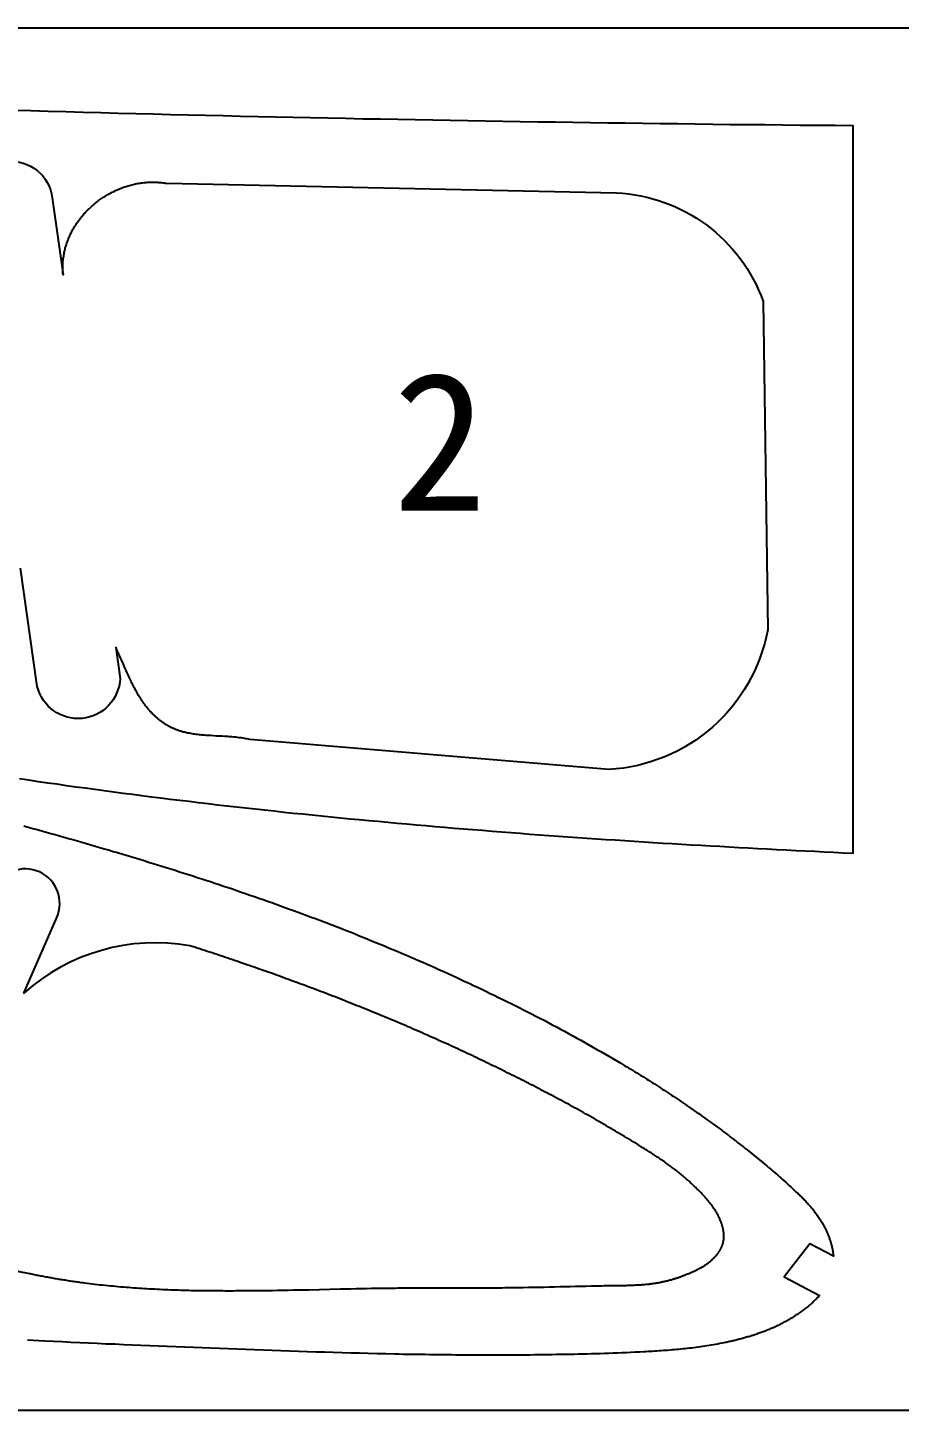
# Model space of a CAD drawing. Header units: millimetres. Extents: x 100 to 1723, y 75 to 1130.
# Drawn here: x 538.1 to 601.1, y 443.8 to 543.8 of the extents above; entities that cross this region are included whole.
import ezdxf

# ---------------------------------------------------------------- set-up
doc = ezdxf.new("R2010")
doc.units = ezdxf.units.MM
doc.layers.add('1.5mm轻木', color=30, linetype='Continuous')
doc.styles.add('样式_4', font='txt', dxfattribs={"height": 10})

msp = doc.modelspace()

# ---------------------------------------------------------------- linework, layer by layer
msp.add_lwpolyline([(1101.18, 543.81), (1100.7, 443.81), (100.7, 443.81), (100.7, 543.81), (1100.7, 543.81)])
at = {"layer": '1.5mm轻木', "lineweight": 25}
for points in [[(537.03, 537.84), (538.29, 537.81), (539.56, 537.77), (540.82, 537.74), (542.08, 537.7), (543.35, 537.67), (544.61, 537.64), (545.88, 537.61), (547.14, 537.57), (548.4, 537.54), (549.67, 537.51), (550.93, 537.48), (552.2, 537.45), (553.46, 537.42), (554.73, 537.39), (555.99, 537.37), (557.25, 537.34), (558.52, 537.31), (559.78, 537.29), (561.05, 537.26), (562.31, 537.23), (563.58, 537.21), (564.84, 537.19), (566.1, 537.16), (567.37, 537.14), (568.63, 537.12), (569.9, 537.09), (571.16, 537.07), (572.43, 537.05), (573.69, 537.03), (574.96, 537.01), (576.22, 536.99), (577.49, 536.97), (578.75, 536.95), (580.02, 536.94), (581.28, 536.92), (582.55, 536.9), (583.81, 536.88), (585.07, 536.87), (586.34, 536.85), (587.61, 536.84), (588.87, 536.82), (590.14, 536.81), (591.4, 536.8), (592.67, 536.78), (593.93, 536.77), (595.2, 536.76), (596.46, 536.75), (597.73, 536.74), (597.73, 484.09), (597.04, 484.12), (596.35, 484.16), (595.67, 484.19), (594.98, 484.22), (594.29, 484.26), (593.61, 484.29), (592.92, 484.32), (592.23, 484.36), (591.55, 484.39), (590.86, 484.43), (590.17, 484.47), (589.49, 484.5), (588.8, 484.54), (588.11, 484.58), (587.43, 484.62), (586.74, 484.66), (586.05, 484.7), (585.37, 484.74), (584.68, 484.78), (583.99, 484.82), (583.31, 484.86), (582.62, 484.91), (581.93, 484.95), (581.25, 484.99), (580.56, 485.04), (579.88, 485.08), (579.19, 485.13), (578.5, 485.18), (577.82, 485.22), (577.13, 485.27), (576.45, 485.32), (575.76, 485.37), (575.07, 485.42), (574.39, 485.47), (573.7, 485.52), (573.02, 485.57), (572.33, 485.63), (571.65, 485.68), (570.96, 485.74), (570.27, 485.79), (569.59, 485.85), (568.9, 485.9), (568.22, 485.96), (567.53, 486.02), (566.85, 486.08), (566.16, 486.14), (565.48, 486.2), (564.79, 486.26), (564.11, 486.32), (563.42, 486.39), (562.74, 486.45), (562.05, 486.51), (561.37, 486.58), (560.69, 486.65), (560, 486.71), (559.32, 486.78), (558.63, 486.85), (557.95, 486.92), (557.26, 486.99), (556.58, 487.06), (555.9, 487.14), (555.21, 487.21), (554.53, 487.29), (553.85, 487.36), (553.16, 487.44), (552.48, 487.51), (551.8, 487.59), (551.11, 487.67), (550.43, 487.75), (549.75, 487.84), (549.06, 487.92), (548.38, 488), (547.7, 488.09), (547.02, 488.17), (546.33, 488.26), (545.65, 488.35), (544.97, 488.43), (544.29, 488.52), (543.61, 488.62), (542.93, 488.71), (542.24, 488.8), (541.56, 488.89), (540.88, 488.99), (540.2, 489.09), (539.52, 489.18), (538.84, 489.28), (538.16, 489.38), (537.48, 489.48)], [(537.79, 486.08), (538.11, 485.99), (538.44, 485.9), (538.76, 485.81), (539.08, 485.72), (539.41, 485.63), (539.73, 485.54), (540.05, 485.45), (540.37, 485.36), (540.7, 485.27), (541.02, 485.18), (541.34, 485.09), (541.66, 484.99), (541.99, 484.9), (542.31, 484.81), (542.63, 484.72), (542.95, 484.62), (543.28, 484.53), (543.6, 484.43), (543.92, 484.34), (544.24, 484.24), (544.56, 484.15), (544.88, 484.05), (545.2, 483.96), (545.53, 483.86), (545.85, 483.76), (546.17, 483.67), (546.49, 483.57), (546.81, 483.47), (547.13, 483.37), (547.45, 483.27), (547.77, 483.17), (548.09, 483.07), (548.41, 482.97), (548.73, 482.87), (549.05, 482.77), (549.37, 482.67), (549.69, 482.57), (550.01, 482.46), (550.33, 482.36), (550.65, 482.26), (550.96, 482.15), (551.28, 482.05), (551.6, 481.94), (551.92, 481.84), (552.24, 481.73), (552.56, 481.62), (552.87, 481.52), (553.19, 481.41), (553.51, 481.3), (553.83, 481.19), (554.14, 481.08), (554.46, 480.97), (554.78, 480.86), (555.09, 480.75), (555.41, 480.64), (555.72, 480.53), (556.04, 480.42), (556.36, 480.3), (556.67, 480.19), (556.99, 480.07), (557.3, 479.96), (557.62, 479.84), (557.93, 479.73), (558.25, 479.61), (558.56, 479.49), (558.87, 479.38), (559.19, 479.26), (559.5, 479.14), (559.81, 479.02), (560.13, 478.9), (560.44, 478.78), (560.75, 478.65), (561.06, 478.53), (561.38, 478.41), (561.69, 478.29), (562, 478.16), (562.31, 478.04), (562.62, 477.91), (562.93, 477.78), (563.24, 477.66), (563.55, 477.53), (563.86, 477.4), (564.17, 477.27), (564.48, 477.14), (564.79, 477.01), (565.1, 476.88), (565.41, 476.75), (565.72, 476.62), (566.02, 476.49), (566.33, 476.35), (566.64, 476.22), (566.95, 476.08), (567.25, 475.95), (567.56, 475.81), (567.86, 475.67), (568.17, 475.54), (568.48, 475.4), (568.78, 475.26), (569.09, 475.12), (569.39, 474.98), (569.69, 474.84), (570, 474.7), (570.3, 474.55), (570.6, 474.41), (570.91, 474.27), (571.21, 474.12), (571.51, 473.97), (571.81, 473.83), (572.12, 473.68), (572.42, 473.53), (572.72, 473.39), (573.02, 473.24), (573.32, 473.09), (573.62, 472.94), (573.92, 472.78), (574.21, 472.63), (574.51, 472.48), (574.81, 472.33), (575.11, 472.17), (575.41, 472.02), (575.7, 471.86), (576, 471.7), (576.3, 471.54), (576.59, 471.39), (576.89, 471.23), (577.18, 471.07), (577.48, 470.91), (577.77, 470.74), (578.06, 470.58), (578.36, 470.42), (578.65, 470.25), (578.94, 470.09), (579.23, 469.92), (579.52, 469.76), (579.81, 469.59), (580.1, 469.42), (580.39, 469.25), (580.68, 469.08), (580.97, 468.91), (581.26, 468.74), (581.4, 468.65), (581.55, 468.57), (581.69, 468.48), (581.83, 468.39), (581.98, 468.3), (582.12, 468.22), (582.26, 468.13), (582.4, 468.04), (582.55, 467.95), (582.69, 467.86), (582.83, 467.77), (582.97, 467.69), (583.11, 467.6), (583.26, 467.51), (583.4, 467.42), (583.54, 467.33), (583.68, 467.24), (583.82, 467.14), (583.96, 467.05), (584.1, 466.96), (584.24, 466.87), (584.38, 466.78), (584.52, 466.69), (584.66, 466.59), (584.8, 466.5), (584.94, 466.41), (585.08, 466.31), (585.22, 466.22), (585.36, 466.13), (585.5, 466.03), (585.64, 465.94), (585.77, 465.84), (585.91, 465.75), (586.05, 465.65), (586.19, 465.56), (586.32, 465.46), (586.46, 465.36), (586.6, 465.27), (586.74, 465.17), (586.87, 465.07), (587.01, 464.98), (587.14, 464.88), (587.28, 464.78), (587.42, 464.68), (587.55, 464.58), (587.69, 464.49), (587.82, 464.39), (587.96, 464.29), (588.09, 464.19), (588.23, 464.09), (588.36, 463.99), (588.5, 463.89), (588.63, 463.78), (588.76, 463.68), (588.9, 463.58), (589.03, 463.48), (589.16, 463.38), (589.3, 463.28), (589.43, 463.17), (589.56, 463.07), (589.69, 462.97), (589.83, 462.86), (589.96, 462.76), (590.09, 462.66), (590.22, 462.55), (590.35, 462.45), (590.48, 462.34), (590.61, 462.24), (590.74, 462.13), (590.87, 462.03), (591, 461.92), (591.13, 461.81), (591.26, 461.71), (591.39, 461.6), (591.52, 461.49), (591.65, 461.38), (591.78, 461.27), (591.9, 461.17), (592.03, 461.06), (592.16, 460.95), (592.28, 460.84), (592.41, 460.73), (592.54, 460.62), (592.66, 460.51), (592.79, 460.39), (592.91, 460.28), (593.04, 460.17), (593.16, 460.06), (593.29, 459.95), (593.41, 459.83), (593.53, 459.72), (593.65, 459.6), (593.72, 459.55), (593.78, 459.49), (593.84, 459.43), (593.9, 459.37), (593.96, 459.31), (594.02, 459.26), (594.07, 459.2), (594.13, 459.14), (594.19, 459.08), (594.25, 459.02), (594.31, 458.96), (594.37, 458.9), (594.42, 458.83), (594.48, 458.77), (594.53, 458.71), (594.59, 458.65), (594.65, 458.58), (594.7, 458.52), (594.75, 458.46), (594.81, 458.39), (594.86, 458.33), (594.91, 458.26), (594.97, 458.2), (595.02, 458.13), (595.07, 458.06), (595.12, 457.99), (595.17, 457.92), (595.21, 457.85), (595.26, 457.78), (595.31, 457.71), (595.36, 457.64), (595.4, 457.57), (595.45, 457.5), (595.49, 457.42), (595.54, 457.35), (595.56, 457.31), (595.58, 457.27), (595.6, 457.24), (595.62, 457.2), (595.64, 457.16), (595.66, 457.12), (595.68, 457.08), (595.7, 457.04), (595.72, 457), (595.74, 456.96), (595.76, 456.93), (595.78, 456.89), (595.8, 456.85), (595.82, 456.81), (595.83, 456.77), (595.85, 456.73), (595.87, 456.69), (595.89, 456.65), (595.9, 456.6), (595.92, 456.56), (595.94, 456.52), (595.95, 456.48), (595.97, 456.44), (595.99, 456.4), (596, 456.36), (596.02, 456.32), (596.03, 456.28), (596.05, 456.23), (596.06, 456.19), (596.07, 456.15), (596.09, 456.11), (596.1, 456.07), (596.12, 456.02), (596.13, 455.98), (596.14, 455.94), (596.15, 455.9), (596.16, 455.86), (596.18, 455.81), (596.19, 455.77), (596.2, 455.73), (596.21, 455.69), (596.22, 455.64), (596.23, 455.6), (596.24, 455.56), (596.25, 455.51), (596.26, 455.47), (596.26, 455.43), (596.27, 455.39), (596.28, 455.34), (596.29, 455.3), (596.29, 455.26), (596.3, 455.22), (596.31, 455.17), (596.31, 455.13), (596.32, 455.09), (596.32, 455.05), (596.33, 455), (596.33, 454.96), (594.64, 455.85), (592.78, 453.46), (595.33, 452.12), (595.31, 452.09), (595.28, 452.06), (595.25, 452.03), (595.22, 452), (595.2, 451.97), (595.17, 451.94), (595.11, 451.88), (595.05, 451.82), (594.99, 451.77), (594.93, 451.71), (594.87, 451.65), (594.81, 451.6), (594.75, 451.54), (594.69, 451.49), (594.63, 451.44), (594.56, 451.38), (594.5, 451.33), (594.43, 451.28), (594.37, 451.23), (594.3, 451.18), (594.24, 451.13), (594.17, 451.08), (594.11, 451.03), (594.04, 450.98), (593.98, 450.93), (593.91, 450.89), (593.84, 450.84), (593.78, 450.8), (593.71, 450.75), (593.64, 450.71), (593.57, 450.66), (593.51, 450.62), (593.44, 450.57), (593.37, 450.53), (593.3, 450.49), (593.24, 450.45), (593.17, 450.41), (593.1, 450.37), (593.03, 450.33), (592.96, 450.29), (592.89, 450.25), (592.82, 450.21), (592.75, 450.18), (592.68, 450.14), (592.61, 450.1), (592.54, 450.07), (592.47, 450.03), (592.4, 450), (592.33, 449.96), (592.26, 449.93), (592.19, 449.89), (592.12, 449.86), (592.05, 449.83), (591.97, 449.79), (591.9, 449.76), (591.83, 449.73), (591.76, 449.7), (591.69, 449.67), (591.61, 449.64), (591.54, 449.61), (591.47, 449.58), (591.39, 449.55), (591.32, 449.52), (591.25, 449.49), (591.17, 449.47), (591.1, 449.44), (591.03, 449.41), (590.95, 449.39), (590.88, 449.36), (590.8, 449.33), (590.73, 449.31), (590.66, 449.28), (590.58, 449.26), (590.51, 449.23), (590.43, 449.21), (590.36, 449.19), (590.28, 449.16), (590.2, 449.14), (590.13, 449.12), (590.05, 449.1), (589.98, 449.07), (589.9, 449.05), (589.82, 449.03), (589.75, 449.01), (589.67, 448.99), (589.6, 448.97), (589.52, 448.95), (589.44, 448.93), (589.37, 448.91), (589.29, 448.89), (589.21, 448.87), (589.13, 448.85), (589.06, 448.83), (588.98, 448.82), (588.9, 448.8), (588.83, 448.78), (588.75, 448.76), (588.67, 448.75), (588.59, 448.73), (588.51, 448.72), (588.44, 448.7), (588.28, 448.67), (588.13, 448.64), (587.97, 448.61), (587.81, 448.58), (587.66, 448.55), (587.5, 448.53), (587.34, 448.5), (587.19, 448.48), (587.03, 448.45), (586.87, 448.43), (586.72, 448.41), (586.56, 448.38), (586.4, 448.36), (586.25, 448.34), (586.09, 448.32), (585.93, 448.31), (585.77, 448.29), (585.62, 448.27), (585.46, 448.25), (585.3, 448.24), (585.15, 448.22), (584.99, 448.21), (584.83, 448.19), (584.67, 448.18), (584.52, 448.17), (584.36, 448.15), (584.2, 448.14), (584.04, 448.13), (583.88, 448.12), (583.73, 448.11), (583.57, 448.1), (583.41, 448.09), (583.25, 448.08), (583.09, 448.07), (582.94, 448.06), (582.78, 448.05), (582.62, 448.04), (582.31, 448.02), (581.99, 448.01), (581.67, 447.99), (581.36, 447.98), (581.04, 447.97), (580.73, 447.95), (580.41, 447.94), (580.09, 447.93), (579.78, 447.92), (579.46, 447.91), (579.14, 447.9), (578.83, 447.89), (578.51, 447.88), (578.2, 447.87), (577.88, 447.87), (577.56, 447.86), (577.25, 447.85), (576.93, 447.85), (576.61, 447.84), (576.3, 447.84), (575.98, 447.83), (575.67, 447.83), (575.35, 447.82), (575.03, 447.82), (574.72, 447.82), (574.4, 447.81), (574.08, 447.81), (573.77, 447.81), (573.45, 447.81), (573.14, 447.8), (572.82, 447.8), (572.5, 447.8), (572.19, 447.8), (571.87, 447.8), (571.55, 447.8), (571.24, 447.8), (570.92, 447.8), (570.6, 447.8), (570.29, 447.8), (569.97, 447.81), (569.66, 447.81), (569.34, 447.81), (569.02, 447.81), (568.71, 447.82), (568.39, 447.82), (568.07, 447.82), (567.76, 447.83), (567.44, 447.83), (567.13, 447.83), (566.81, 447.84), (566.49, 447.84), (566.18, 447.85), (565.86, 447.85), (565.54, 447.86), (565.23, 447.86), (564.91, 447.87), (564.6, 447.88), (563.96, 447.89), (563.33, 447.91), (562.7, 447.92), (562.07, 447.94), (561.43, 447.95), (560.8, 447.97), (560.17, 447.99), (559.54, 448.01), (558.9, 448.03), (558.27, 448.05), (557.64, 448.07), (557.01, 448.1), (556.38, 448.12), (555.74, 448.14), (554.48, 448.19), (553.21, 448.23), (551.95, 448.28), (550.69, 448.33), (549.42, 448.38), (548.16, 448.43), (547.53, 448.45), (546.89, 448.48), (546.26, 448.51), (545.63, 448.53), (545, 448.56), (544.36, 448.59), (543.73, 448.61), (543.1, 448.64), (542.47, 448.67), (541.84, 448.7), (541.2, 448.73), (540.57, 448.76), (539.94, 448.79), (539.31, 448.82), (538.05, 448.88)]]:
    msp.add_lwpolyline(points, dxfattribs=at)
for points in [[(533.85, 530.92, -0.97632), (539.85, 531.5), (540.63, 525.94), (540.62, 526.03), (540.61, 526.12), (540.61, 526.22), (540.61, 526.31), (540.6, 526.4), (540.6, 526.49), (540.6, 526.58), (540.61, 526.67), (540.61, 526.76), (540.62, 526.85), (540.62, 526.93), (540.63, 527.02), (540.64, 527.11), (540.65, 527.2), (540.67, 527.29), (540.68, 527.37), (540.7, 527.46), (540.71, 527.55), (540.73, 527.63), (540.75, 527.72), (540.77, 527.81), (540.79, 527.89), (540.82, 527.98), (540.84, 528.06), (540.87, 528.14), (540.9, 528.23), (540.93, 528.31), (540.96, 528.39), (540.99, 528.47), (541.02, 528.56), (541.05, 528.64), (541.09, 528.72), (541.13, 528.8), (541.16, 528.88), (541.2, 528.95), (541.24, 529.03), (541.28, 529.11), (541.32, 529.19), (541.37, 529.26), (541.41, 529.34), (541.46, 529.42), (541.5, 529.49), (541.55, 529.56), (541.6, 529.64), (541.65, 529.71), (541.7, 529.78), (541.75, 529.85), (541.81, 529.93), (541.86, 530), (541.91, 530.07), (541.97, 530.13), (542.03, 530.2), (542.08, 530.27), (542.14, 530.34), (542.2, 530.4), (542.26, 530.47), (542.32, 530.53), (542.38, 530.6), (542.45, 530.66), (542.51, 530.72), (542.58, 530.78), (542.64, 530.84), (542.71, 530.9), (542.77, 530.96), (542.84, 531.02), (542.91, 531.08), (542.98, 531.13), (543.05, 531.19), (543.12, 531.24), (543.19, 531.3), (543.26, 531.35), (543.34, 531.4), (543.41, 531.45), (543.48, 531.5), (543.56, 531.55), (543.64, 531.6), (543.71, 531.65), (543.79, 531.69), (543.87, 531.74), (543.94, 531.78), (544.02, 531.83), (544.1, 531.87), (544.18, 531.91), (544.26, 531.95), (544.34, 531.99), (544.42, 532.03), (544.5, 532.06), (544.59, 532.1), (544.67, 532.14), (544.75, 532.17), (544.83, 532.2), (544.92, 532.23), (545, 532.27), (545.09, 532.29), (545.17, 532.32), (545.26, 532.35), (545.34, 532.38), (545.43, 532.4), (545.52, 532.42), (545.6, 532.45), (545.69, 532.47), (545.78, 532.49), (545.86, 532.51), (545.95, 532.53), (546.04, 532.54), (546.13, 532.56), (546.22, 532.57), (546.31, 532.58), (546.39, 532.6), (546.48, 532.61), (546.57, 532.61), (546.66, 532.62), (546.75, 532.63), (546.84, 532.63), (546.93, 532.64), (547.02, 532.64), (547.11, 532.64), (547.2, 532.64), (547.29, 532.64), (547.38, 532.63), (547.47, 532.63), (547.56, 532.62), (547.66, 532.62), (547.75, 532.61), (547.84, 532.6), (547.93, 532.59), (548.02, 532.57), (548.11, 532.56), (580.64, 531.86, -0.30425), (591.26, 524), (591.58, 500.25, -0.3452), (580.1, 490.16), (554.13, 492.33), (554.03, 492.35), (553.93, 492.37), (553.84, 492.39), (553.74, 492.4), (553.64, 492.42), (553.54, 492.44), (553.45, 492.45), (553.35, 492.46), (553.25, 492.48), (553.15, 492.49), (553.05, 492.5), (552.94, 492.51), (552.84, 492.52), (552.74, 492.52), (552.64, 492.53), (552.54, 492.54), (552.43, 492.54), (552.33, 492.55), (552.12, 492.56), (551.92, 492.57), (551.71, 492.58), (551.5, 492.59), (551.29, 492.61), (551.19, 492.61), (551.09, 492.62), (550.98, 492.63), (550.88, 492.64), (550.78, 492.64), (550.67, 492.65), (550.57, 492.66), (550.47, 492.67), (550.37, 492.68), (550.26, 492.7), (550.16, 492.71), (550.06, 492.72), (549.96, 492.74), (549.86, 492.76), (549.76, 492.78), (549.66, 492.8), (549.56, 492.82), (549.47, 492.84), (549.42, 492.85), (549.37, 492.86), (549.32, 492.87), (549.27, 492.89), (549.22, 492.9), (549.18, 492.91), (549.13, 492.93), (549.08, 492.94), (549.03, 492.96), (548.99, 492.97), (548.94, 492.99), (548.89, 493.01), (548.85, 493.02), (548.8, 493.04), (548.75, 493.06), (548.71, 493.08), (548.66, 493.1), (548.61, 493.12), (548.57, 493.14), (548.52, 493.16), (548.48, 493.18), (548.43, 493.2), (548.39, 493.22), (548.34, 493.24), (548.3, 493.27), (548.26, 493.29), (548.21, 493.32), (548.17, 493.34), (548.13, 493.37), (548.08, 493.39), (548.04, 493.42), (548, 493.45), (547.96, 493.47), (547.91, 493.5), (547.87, 493.53), (547.83, 493.56), (547.79, 493.59), (547.75, 493.62), (547.71, 493.65), (547.67, 493.68), (547.63, 493.71), (547.59, 493.74), (547.55, 493.78), (547.51, 493.81), (547.47, 493.84), (547.43, 493.87), (547.39, 493.91), (547.35, 493.94), (547.32, 493.98), (547.28, 494.01), (547.24, 494.05), (547.21, 494.08), (547.17, 494.12), (547.13, 494.15), (547.1, 494.19), (547.06, 494.23), (547.02, 494.26), (546.99, 494.3), (546.95, 494.34), (546.92, 494.38), (546.85, 494.45), (546.79, 494.53), (546.72, 494.61), (546.66, 494.69), (546.59, 494.77), (546.53, 494.85), (546.47, 494.93), (546.41, 495.02), (546.35, 495.1), (546.3, 495.18), (546.24, 495.27), (546.19, 495.35), (546.13, 495.44), (546.08, 495.52), (546.03, 495.61), (545.98, 495.7), (545.93, 495.79), (545.88, 495.87), (545.83, 495.96), (545.79, 496.05), (545.74, 496.14), (545.69, 496.23), (545.65, 496.32), (545.6, 496.41), (545.56, 496.5), (545.52, 496.59), (545.47, 496.69), (545.43, 496.78), (545.35, 496.96), (545.26, 497.15), (545.18, 497.33), (545.1, 497.52), (544.94, 497.89), (544.86, 498.07), (544.78, 498.26), (544.69, 498.44), (544.65, 498.53), (544.61, 498.63), (544.57, 498.72), (544.52, 498.81), (544.48, 498.9), (544.44, 498.99), (544.75, 496.74, -0.86459), (538.76, 496.16), (537.55, 504.73)], [(531.81, 460.25, 0.34421), (538.08, 453.74), (538.17, 453.72), (538.26, 453.7), (538.36, 453.68), (538.45, 453.66), (538.54, 453.64), (538.64, 453.62), (538.73, 453.6), (538.82, 453.58), (538.91, 453.56), (539.01, 453.55), (539.1, 453.53), (539.19, 453.51), (539.29, 453.49), (539.38, 453.47), (539.47, 453.46), (539.57, 453.44), (539.66, 453.42), (539.75, 453.41), (539.85, 453.39), (539.94, 453.37), (540.03, 453.36), (540.13, 453.34), (540.22, 453.33), (540.31, 453.31), (540.41, 453.3), (540.5, 453.28), (540.59, 453.27), (540.69, 453.25), (540.78, 453.24), (540.87, 453.22), (540.97, 453.21), (541.06, 453.19), (541.15, 453.18), (541.25, 453.16), (541.34, 453.15), (541.43, 453.14), (541.53, 453.12), (541.62, 453.11), (541.71, 453.1), (541.81, 453.09), (541.9, 453.07), (541.99, 453.06), (542.09, 453.05), (542.18, 453.04), (542.37, 453.01), (542.56, 452.99), (542.74, 452.97), (542.93, 452.94), (543.12, 452.92), (543.31, 452.9), (543.49, 452.88), (543.68, 452.86), (543.87, 452.84), (544.06, 452.82), (544.25, 452.81), (544.43, 452.79), (544.62, 452.77), (544.81, 452.75), (545, 452.74), (545.19, 452.72), (545.38, 452.71), (545.56, 452.69), (545.75, 452.68), (545.94, 452.67), (546.13, 452.66), (546.32, 452.64), (546.51, 452.63), (546.69, 452.62), (546.88, 452.61), (547.07, 452.6), (547.26, 452.59), (547.45, 452.58), (547.64, 452.57), (547.83, 452.56), (548.01, 452.55), (548.2, 452.55), (548.39, 452.54), (548.58, 452.53), (548.77, 452.52), (548.96, 452.52), (549.15, 452.51), (549.34, 452.51), (549.53, 452.5), (549.71, 452.5), (549.9, 452.49), (550.09, 452.49), (550.28, 452.49), (550.47, 452.48), (550.66, 452.48), (550.85, 452.48), (551.04, 452.47), (551.23, 452.47), (551.42, 452.47), (551.61, 452.47), (551.79, 452.47), (551.98, 452.47), (552.17, 452.47), (552.36, 452.46), (552.55, 452.46), (552.74, 452.46), (552.93, 452.46), (553.12, 452.47), (553.31, 452.47), (553.5, 452.47), (553.69, 452.47), (553.87, 452.47), (554.06, 452.47), (554.25, 452.47), (554.44, 452.47), (554.63, 452.48), (555.01, 452.48), (555.39, 452.49), (555.77, 452.49), (556.14, 452.5), (556.52, 452.51), (556.9, 452.51), (557.28, 452.52), (557.66, 452.53), (558.03, 452.54), (558.41, 452.54), (559.17, 452.56), (559.92, 452.58), (560.68, 452.6), (561.06, 452.6), (561.43, 452.61), (561.81, 452.62), (562.19, 452.63), (562.57, 452.63), (562.94, 452.64), (563.32, 452.65), (563.7, 452.65), (564.08, 452.66), (564.27, 452.66), (564.46, 452.66), (564.64, 452.66), (564.83, 452.67), (565.02, 452.67), (565.21, 452.67), (565.4, 452.67), (565.59, 452.67), (565.97, 452.67), (566.35, 452.68), (566.72, 452.68), (567.1, 452.68), (567.48, 452.68), (567.86, 452.68), (568.24, 452.68), (568.99, 452.68), (569.75, 452.68), (570.13, 452.68), (570.5, 452.68), (570.88, 452.68), (571.26, 452.68), (571.64, 452.68), (571.83, 452.68), (572.02, 452.68), (572.2, 452.68), (572.39, 452.68), (572.58, 452.69), (572.77, 452.69), (572.96, 452.69), (573.15, 452.69), (573.34, 452.7), (573.52, 452.7), (573.71, 452.7), (573.9, 452.7), (574.28, 452.71), (574.65, 452.72), (575.03, 452.73), (575.41, 452.73), (575.79, 452.74), (576.16, 452.75), (576.54, 452.76), (576.92, 452.77), (577.29, 452.78), (577.67, 452.79), (578.05, 452.79), (578.43, 452.8), (578.81, 452.81), (579, 452.81), (579.19, 452.82), (579.38, 452.82), (579.57, 452.82), (579.76, 452.83), (579.95, 452.83), (580.14, 452.83), (580.33, 452.83), (580.71, 452.84), (580.9, 452.84), (581.09, 452.85), (581.18, 452.85), (581.28, 452.85), (581.37, 452.85), (581.47, 452.86), (581.57, 452.86), (581.66, 452.86), (581.76, 452.86), (581.85, 452.87), (581.94, 452.87), (582.04, 452.88), (582.13, 452.88), (582.23, 452.89), (582.32, 452.89), (582.42, 452.9), (582.51, 452.91), (582.61, 452.92), (582.7, 452.92), (582.8, 452.93), (582.84, 452.94), (582.89, 452.94), (582.94, 452.95), (582.98, 452.95), (583.03, 452.96), (583.08, 452.96), (583.12, 452.97), (583.17, 452.98), (583.22, 452.98), (583.26, 452.99), (583.31, 452.99), (583.36, 453), (583.4, 453.01), (583.45, 453.01), (583.5, 453.02), (583.54, 453.03), (583.59, 453.04), (583.64, 453.04), (583.68, 453.05), (583.73, 453.06), (583.77, 453.07), (583.82, 453.08), (583.87, 453.09), (583.91, 453.1), (583.96, 453.11), (584.01, 453.12), (584.05, 453.12), (584.1, 453.14), (584.14, 453.15), (584.19, 453.16), (584.23, 453.17), (584.28, 453.18), (584.33, 453.19), (584.37, 453.2), (584.42, 453.21), (584.46, 453.22), (584.51, 453.24), (584.55, 453.25), (584.6, 453.26), (584.64, 453.28), (584.69, 453.29), (584.74, 453.3), (584.78, 453.32), (584.83, 453.33), (584.87, 453.34), (584.92, 453.36), (584.96, 453.37), (585.01, 453.39), (585.05, 453.4), (585.1, 453.42), (585.14, 453.43), (585.18, 453.45), (585.23, 453.47), (585.27, 453.48), (585.32, 453.5), (585.36, 453.51), (585.41, 453.53), (585.45, 453.55), (585.5, 453.56), (585.54, 453.58), (585.58, 453.6), (585.63, 453.61), (585.72, 453.65), (585.8, 453.69), (585.89, 453.72), (585.94, 453.74), (585.98, 453.76), (586.02, 453.78), (586.07, 453.8), (586.11, 453.81), (586.15, 453.83), (586.2, 453.85), (586.24, 453.87), (586.28, 453.89), (586.32, 453.91), (586.37, 453.93), (586.41, 453.95), (586.45, 453.97), (586.49, 454), (586.54, 454.02), (586.58, 454.04), (586.62, 454.06), (586.66, 454.08), (586.7, 454.11), (586.74, 454.13), (586.79, 454.15), (586.83, 454.18), (586.87, 454.2), (586.91, 454.22), (586.95, 454.25), (586.99, 454.27), (587.03, 454.3), (587.07, 454.33), (587.11, 454.35), (587.15, 454.38), (587.18, 454.41), (587.22, 454.44), (587.26, 454.46), (587.3, 454.49), (587.34, 454.52), (587.38, 454.55), (587.41, 454.58), (587.45, 454.61), (587.49, 454.65), (587.52, 454.68), (587.56, 454.71), (587.6, 454.74), (587.61, 454.76), (587.63, 454.78), (587.65, 454.79), (587.67, 454.81), (587.68, 454.83), (587.7, 454.84), (587.72, 454.86), (587.73, 454.88), (587.75, 454.9), (587.77, 454.91), (587.78, 454.93), (587.8, 454.95), (587.82, 454.97), (587.83, 454.99), (587.85, 455.01), (587.87, 455.02), (587.88, 455.04), (587.9, 455.06), (587.91, 455.08), (587.93, 455.1), (587.94, 455.12), (587.96, 455.14), (587.97, 455.16), (587.99, 455.18), (588, 455.19), (588.01, 455.21), (588.03, 455.23), (588.04, 455.25), (588.06, 455.27), (588.07, 455.29), (588.08, 455.31), (588.1, 455.33), (588.11, 455.35), (588.12, 455.37), (588.13, 455.39), (588.15, 455.41), (588.16, 455.44), (588.17, 455.46), (588.18, 455.48), (588.19, 455.5), (588.2, 455.52), (588.21, 455.54), (588.22, 455.56), (588.23, 455.58), (588.24, 455.6), (588.25, 455.63), (588.26, 455.65), (588.27, 455.67), (588.28, 455.69), (588.29, 455.71), (588.3, 455.73), (588.3, 455.76), (588.31, 455.78), (588.32, 455.8), (588.33, 455.82), (588.33, 455.84), (588.34, 455.87), (588.35, 455.89), (588.35, 455.91), (588.36, 455.93), (588.36, 455.96), (588.37, 455.98), (588.37, 456), (588.38, 456.03), (588.38, 456.05), (588.39, 456.07), (588.39, 456.09), (588.39, 456.12), (588.4, 456.14), (588.4, 456.16), (588.4, 456.19), (588.4, 456.21), (588.41, 456.23), (588.41, 456.26), (588.41, 456.28), (588.41, 456.3), (588.41, 456.33), (588.41, 456.35), (588.41, 456.38), (588.41, 456.4), (588.41, 456.42), (588.41, 456.45), (588.41, 456.47), (588.41, 456.49), (588.41, 456.52), (588.41, 456.54), (588.41, 456.57), (588.41, 456.59), (588.4, 456.61), (588.4, 456.64), (588.4, 456.66), (588.4, 456.68), (588.39, 456.71), (588.39, 456.73), (588.39, 456.76), (588.38, 456.78), (588.38, 456.8), (588.38, 456.83), (588.37, 456.85), (588.37, 456.88), (588.36, 456.9), (588.36, 456.92), (588.35, 456.95), (588.35, 456.97), (588.34, 457), (588.34, 457.02), (588.33, 457.04), (588.32, 457.07), (588.32, 457.09), (588.31, 457.11), (588.31, 457.14), (588.3, 457.16), (588.29, 457.19), (588.29, 457.21), (588.28, 457.23), (588.27, 457.26), (588.26, 457.28), (588.26, 457.3), (588.25, 457.33), (588.24, 457.35), (588.22, 457.4), (588.21, 457.44), (588.19, 457.49), (588.17, 457.53), (588.15, 457.58), (588.13, 457.62), (588.11, 457.67), (588.09, 457.71), (588.07, 457.76), (588.05, 457.8), (588.03, 457.85), (588.01, 457.89), (587.99, 457.93), (587.97, 457.97), (587.94, 458.02), (587.92, 458.06), (587.9, 458.1), (587.87, 458.14), (587.85, 458.18), (587.82, 458.22), (587.8, 458.26), (587.77, 458.3), (587.75, 458.34), (587.72, 458.38), (587.69, 458.42), (587.67, 458.46), (587.64, 458.5), (587.61, 458.54), (587.58, 458.58), (587.56, 458.62), (587.53, 458.65), (587.5, 458.69), (587.47, 458.73), (587.44, 458.77), (587.41, 458.8), (587.38, 458.84), (587.35, 458.88), (587.32, 458.91), (587.29, 458.95), (587.26, 458.99), (587.23, 459.02), (587.2, 459.06), (587.17, 459.09), (587.14, 459.13), (587.11, 459.16), (587.08, 459.2), (587.05, 459.23), (587.01, 459.27), (586.98, 459.3), (586.95, 459.34), (586.89, 459.41), (586.82, 459.48), (586.76, 459.54), (586.69, 459.61), (586.62, 459.68), (586.56, 459.75), (586.49, 459.81), (586.42, 459.88), (586.36, 459.95), (586.29, 460.01), (586.22, 460.08), (586.15, 460.14), (586.08, 460.21), (586.01, 460.27), (585.94, 460.33), (585.87, 460.4), (585.8, 460.46), (585.73, 460.52), (585.66, 460.59), (585.59, 460.65), (585.52, 460.71), (585.44, 460.77), (585.37, 460.83), (585.3, 460.89), (585.23, 460.95), (585.15, 461.01), (585.08, 461.07), (585, 461.13), (584.93, 461.18), (584.85, 461.24), (584.78, 461.3), (584.7, 461.36), (584.63, 461.41), (584.55, 461.47), (584.48, 461.52), (584.4, 461.58), (584.32, 461.64), (584.25, 461.69), (584.17, 461.74), (584.09, 461.8), (584.01, 461.85), (583.94, 461.91), (583.86, 461.96), (583.78, 462.01), (583.7, 462.07), (583.62, 462.12), (583.54, 462.17), (583.46, 462.22), (583.39, 462.27), (583.31, 462.33), (583.23, 462.38), (583.15, 462.43), (583.07, 462.48), (582.99, 462.53), (582.91, 462.58), (582.83, 462.63), (582.75, 462.68), (582.67, 462.73), (582.51, 462.83), (582.35, 462.93), (582.18, 463.03), (582.02, 463.13), (581.86, 463.23), (581.7, 463.33), (581.54, 463.43), (581.38, 463.53), (581.22, 463.62), (581.05, 463.72), (580.89, 463.82), (580.73, 463.91), (580.57, 464.01), (580.4, 464.11), (580.24, 464.2), (580.08, 464.3), (579.92, 464.4), (579.75, 464.49), (579.59, 464.59), (579.43, 464.68), (579.26, 464.78), (579.1, 464.87), (578.94, 464.96), (578.77, 465.06), (578.61, 465.15), (578.44, 465.24), (578.28, 465.34), (578.11, 465.43), (577.95, 465.52), (577.78, 465.61), (577.62, 465.7), (577.45, 465.79), (577.29, 465.88), (577.12, 465.97), (576.95, 466.06), (576.79, 466.15), (576.62, 466.24), (576.45, 466.33), (576.29, 466.42), (576.12, 466.51), (575.95, 466.6), (575.79, 466.69), (575.62, 466.77), (575.45, 466.86), (575.28, 466.95), (575.12, 467.04), (574.95, 467.12), (574.78, 467.21), (574.61, 467.3), (574.44, 467.38), (574.28, 467.47), (574.11, 467.55), (573.94, 467.64), (573.77, 467.72), (573.6, 467.81), (573.43, 467.89), (573.26, 467.98), (573.09, 468.06), (572.92, 468.15), (572.75, 468.23), (572.59, 468.31), (572.42, 468.4), (572.25, 468.48), (572.08, 468.56), (571.91, 468.65), (571.74, 468.73), (571.57, 468.81), (571.4, 468.9), (571.23, 468.98), (571.06, 469.06), (570.89, 469.14), (570.72, 469.22), (570.54, 469.3), (570.37, 469.38), (570.2, 469.47), (570.03, 469.55), (569.86, 469.63), (569.69, 469.71), (569.52, 469.79), (569.35, 469.87), (569.18, 469.95), (569, 470.02), (568.83, 470.1), (568.66, 470.18), (568.49, 470.26), (568.32, 470.34), (568.14, 470.42), (567.97, 470.5), (567.8, 470.57), (567.63, 470.65), (567.46, 470.73), (567.28, 470.8), (567.11, 470.88), (566.94, 470.96), (566.76, 471.03), (566.59, 471.11), (566.42, 471.19), (566.25, 471.26), (566.07, 471.34), (565.9, 471.41), (565.73, 471.49), (565.55, 471.56), (565.38, 471.64), (565.2, 471.71), (565.03, 471.79), (564.86, 471.86), (564.68, 471.93), (564.51, 472.01), (564.33, 472.08), (564.16, 472.15), (563.99, 472.23), (563.81, 472.3), (563.64, 472.37), (563.46, 472.44), (563.29, 472.52), (563.11, 472.59), (562.94, 472.66), (562.76, 472.73), (562.59, 472.8), (562.41, 472.87), (562.24, 472.94), (562.06, 473.01), (561.89, 473.08), (561.71, 473.15), (561.54, 473.22), (561.36, 473.29), (561.18, 473.36), (561.01, 473.43), (560.83, 473.5), (560.66, 473.57), (560.48, 473.64), (560.3, 473.71), (560.13, 473.77), (559.95, 473.84), (559.77, 473.91), (559.6, 473.98), (559.42, 474.05), (559.25, 474.11), (559.07, 474.18), (558.89, 474.25), (558.71, 474.31), (558.54, 474.38), (558.36, 474.45), (558.18, 474.51), (558.01, 474.58), (557.83, 474.64), (557.65, 474.71), (557.47, 474.77), (557.3, 474.84), (557.12, 474.9), (556.94, 474.97), (556.76, 475.03), (556.59, 475.1), (556.41, 475.16), (556.23, 475.23), (556.05, 475.29), (555.88, 475.35), (555.7, 475.42), (555.52, 475.48), (555.34, 475.54), (555.16, 475.61), (554.98, 475.67), (554.81, 475.73), (554.63, 475.79), (554.45, 475.86), (554.27, 475.92), (554.09, 475.98), (553.91, 476.04), (553.73, 476.1), (553.56, 476.16), (553.38, 476.22), (553.2, 476.29), (553.02, 476.35), (552.84, 476.41), (552.66, 476.47), (552.48, 476.53), (552.3, 476.59), (552.12, 476.65), (551.94, 476.71), (551.77, 476.77), (551.59, 476.83), (551.41, 476.89), (551.23, 476.95), (551.05, 477), (550.87, 477.06), (550.69, 477.12), (550.51, 477.18), (550.33, 477.24), (550.15, 477.3), (549.97, 477.36), (549.79, 477.41, 0.2298), (537.79, 473.99), (540.17, 479.46, 0.99355), (535.62, 481.52)]]:
    msp.add_lwpolyline(points, format="xyb", dxfattribs=at)

# ---------------------------------------------------------------- texts
at = {"layer": '1.5mm轻木', "insert": (544.47, 518.88), "char_height": 10, "width": 33.7794, "attachment_point": 1, "style": '样式_4'}
msp.add_mtext('\\pxt0,2,6;^I2', dxfattribs=at)

doc.saveas('drawing.dxf')
